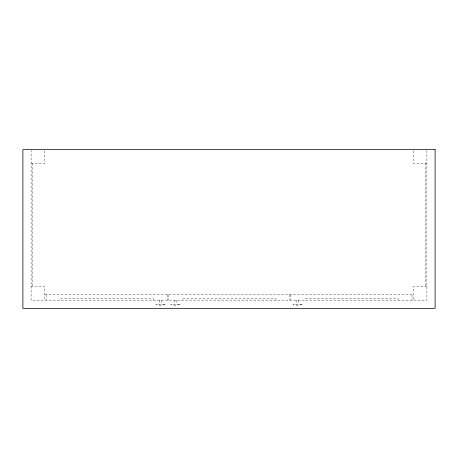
<?xml version="1.0" encoding="UTF-8"?>
<svg xmlns="http://www.w3.org/2000/svg" width="458" height="458" viewBox="0 0 458 458"><rect width="100%" height="100%" fill="white"/><g stroke="black" fill="none" stroke-linecap="round" stroke-linejoin="round"><path stroke-width="0.34" stroke-dasharray="2.29 1.72" d="M31.11 163.329L44.792 163.329L44.792 149.646M427.022 163.329L413.345 163.329L413.345 149.646M31.11 286.462L44.792 286.462L44.792 300.145M426.89 286.462L413.345 286.462L413.345 300.145M44.792 294.671L413.345 294.671M426.89 150.333L426.89 300.145L31.11 300.145L31.11 150.333M425.522 163.329L425.522 286.462M412.005 294.671L412.005 300.145M398.323 300.145L398.323 298.776L304.467 298.776L304.467 300.145M298.799 300.145L298.799 304.312M296.452 300.145L296.452 304.312M290.784 294.671L290.784 300.145M289.691 294.671L289.691 300.145M276.008 300.145L276.008 298.776L182.152 298.776L182.152 300.145M176.485 300.145L176.485 304.312M174.143 300.145L174.143 304.312M168.475 294.671L168.475 300.145M167.376 294.671L167.376 300.145M161.708 300.145L161.708 304.312M159.367 300.145L159.367 304.312M153.699 300.145L153.699 298.776L59.838 298.776L59.838 300.145M46.161 294.671L46.161 300.145M32.478 163.329L32.478 286.462M165.161 304.312L160.535 305.354L155.915 304.312L165.161 304.312M179.937 304.312L175.311 305.354L170.691 304.312L179.937 304.312M302.251 304.312L297.626 305.354L293.005 304.312L302.251 304.312"/><path stroke-width="0.69" d="M435.1 149.646L22.9 149.646L22.9 308.354L435.1 308.354L435.1 149.646"/></g></svg>
